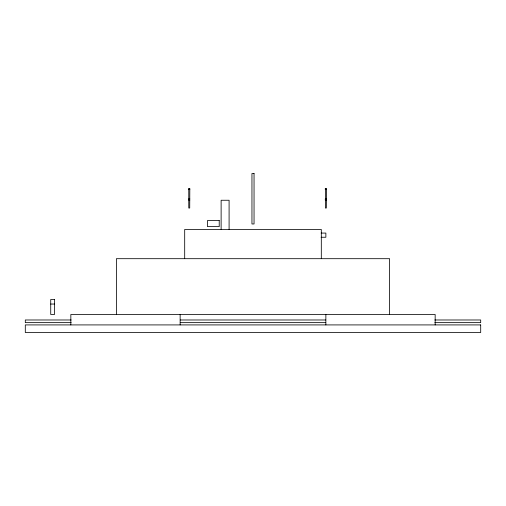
<?xml version="1.0" encoding="UTF-8"?>
<svg xmlns="http://www.w3.org/2000/svg" width="506" height="506" viewBox="0 0 506 506"><rect width="100%" height="100%" fill="white"/><g stroke="black" fill="none" stroke-linecap="round" stroke-linejoin="round"><path stroke-width="0.76" d="M189.718 189.054L188.77 189.054L188.77 208.029L189.718 208.029L189.813 188.485L188.675 188.485L188.675 189.623L189.813 189.623M326.338 189.054L325.39 189.054L325.39 208.029L326.338 208.029L326.433 188.485L325.295 188.485L325.295 189.623L326.433 189.623M189.813 198.921L188.675 198.921L188.675 200.06L189.813 200.06M326.433 198.921L325.295 198.921L325.295 200.06L326.433 200.06M321.127 233.076L325.864 233.076L325.864 237.251L321.127 237.251M50.726 304.043L54.521 304.043M71.156 319.982L25.3 319.982L25.3 322.638L71.156 322.638M180.262 319.982L325.737 319.982M434.844 319.982L480.7 319.982L480.7 322.638L434.844 322.638M180.262 322.638L325.737 322.638M435.16 324.915L435.16 314.479L70.84 314.479L70.84 324.915M389.62 314.479L389.62 258.692L116.38 258.692L116.38 314.479M325.864 314.479L325.864 324.915M321.31 258.591L321.31 229.471L184.69 229.471L184.69 258.591M229.091 229.395L229.091 200.25L221.122 200.25L221.122 229.395M180.136 314.479L180.136 324.915M254.044 173.495L251.956 173.495L251.956 223.968L254.044 223.968L254.044 173.495M219.225 220.553L207.46 220.553L207.46 226.625L219.225 226.625L219.225 220.553M54.521 299.489L50.726 299.489L50.726 314.479L54.521 314.479L54.521 299.489M480.7 324.915L25.3 324.915L25.3 332.505L480.7 332.505L480.7 324.915"/></g></svg>
